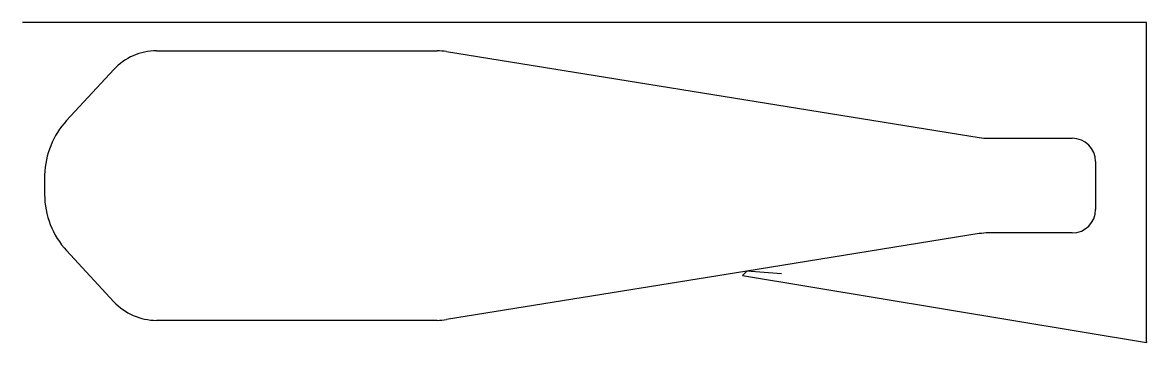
# Model space of a CAD drawing. Header units: metres. Extents: x 0 to 965, y 0 to 275.
import ezdxf

# ---------------------------------------------------------------- set-up
doc = ezdxf.new("R2010")
doc.units = ezdxf.units.M

msp = doc.modelspace()

# ---------------------------------------------------------------- linework, layer by layer
at = {"layer": 'TOOL_0'}
for p, q in [((0.999, 274.501), (-0.001, 274.501)), ((964.728, 274.501), (0.999, 274.501)), ((964.728, 0.999), (964.728, 274.501)), ((115.117, 250.2), (355.993, 250.2)), ((364.05, 249.554), (821.139, 175.83)), ((37.905, 190.408), (78.431, 234.172)), ((829.005, 175.2), (900.999, 175.2)), ((920.999, 155.2), (920.999, 114)), ((821.139, 93.37), (621.587, 61.184)), ((900.999, 94), (829.005, 94)), ((78.431, 35.029), (37.905, 78.793)), ((621.588, 61.185), (364.05, 19.647)), ((621.587, 61.184), (618.001, 57.583)), ((651.4, 58.971), (621.588, 61.185)), ((618.001, 57.583), (964.728, -0.001)), ((355.993, 19.001), (115.118, 19.001)), ((964.728, -0.001), (964.728, 0.999)), ((964.728, 0.999), (964.728, -0.001)), ((964.728, -0.001), (964.728, 0.999))]:
    msp.add_line(p, q, dxfattribs=at)
for centre, radius, start, end in [((115.117, 200.2), 50, 90, 137.199671), ((355.993, 199.6), 50.6, 80.837761, 90), ((90.069, 142.14), 71.07, 137.221528, 178.638222), ((829.005, 224.6), 49.4, 260.837801, 270), ((900.999, 155.2), 20, 0, 90), ((738.309, 134.601), 719.349, 179.264975, 180.602719), ((90, 127.033), 71, 179.999193, 222.799705), ((900.999, 114), 20, 270, 0), ((829.005, 44.6), 49.4, 90, 99.162199), ((115.118, 69.001), 50, 222.799551, 270), ((355.993, 69.601), 50.6, 270, 279.162239)]:
    msp.add_arc(centre, radius, start, end, dxfattribs=at)

doc.saveas('drawing.dxf')
